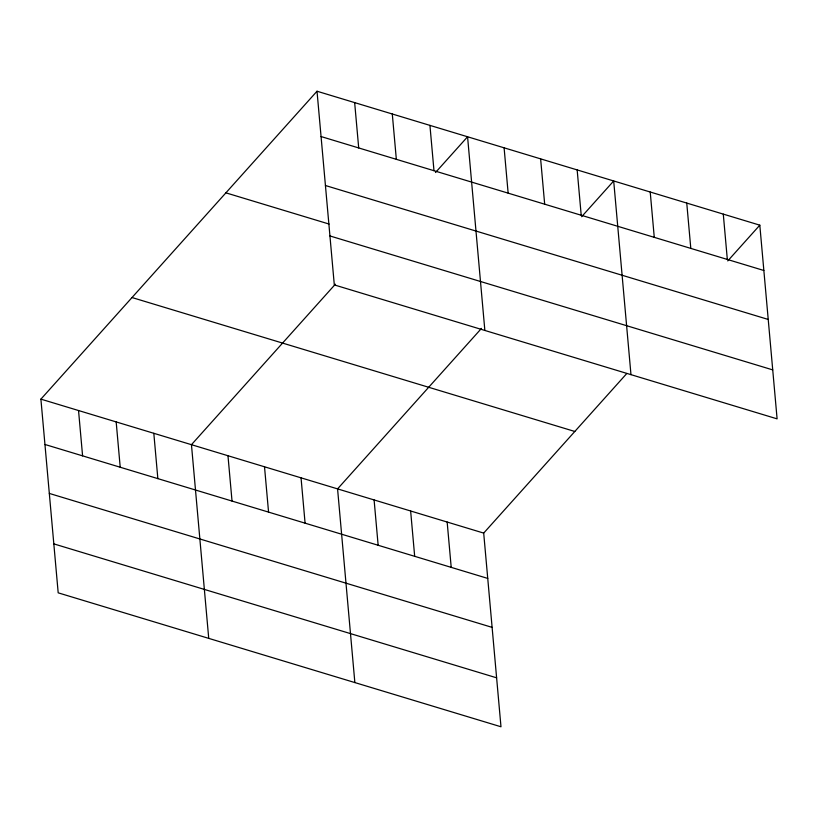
<?xml version="1.0" encoding="UTF-8"?>
<svg xmlns="http://www.w3.org/2000/svg" width="818" height="818" viewBox="0 0 818 818"><rect width="100%" height="100%" fill="white"/><g stroke="black" fill="none" stroke-linecap="round" stroke-linejoin="round"><path stroke-width="1.23" d="M626.782 373.519L483.694 533.091L500.984 726.773L58.19 592.835L40.9 399.143L317.016 91.227L759.81 225.165L777.1 418.857L334.306 284.909L317.016 91.227M335.38 284.183L191.453 444.685L208.733 638.377M435.513 172.516L467.569 136.77L484.859 330.452M481.495 328.386L337.568 488.888L354.859 682.57M581.629 216.719L613.694 180.962L630.975 374.654M727.754 260.922L759.81 225.165M321.065 136.555L763.859 270.492M325.431 185.512L768.225 319.449M225.901 192.843L329.102 224.06M329.94 235.952L772.734 369.889M132.015 297.537L574.819 431.475M40.9 399.143L483.694 533.091M44.949 444.471L487.743 578.418M49.315 493.428L492.109 627.375M53.814 543.878L496.608 677.815M723.286 214.112L727.325 259.439M686.752 203.069L690.801 248.396M650.218 192.015L654.267 237.343M577.16 169.919L581.209 215.246M540.626 158.866L544.676 204.193M504.103 147.813L508.142 193.14M429.931 125.379L433.98 170.706M447.16 522.037L451.209 567.365M392.292 113.999L396.341 159.326M410.636 510.984L414.675 556.312M354.654 102.608L358.703 147.935M374.102 499.941L378.151 545.269M301.044 477.835L305.083 523.162M264.511 466.792L268.56 512.109M227.977 455.738L232.026 501.066M153.815 433.305L157.854 478.632M116.176 421.914L120.215 467.242M78.538 410.534L82.587 455.861"/></g></svg>
